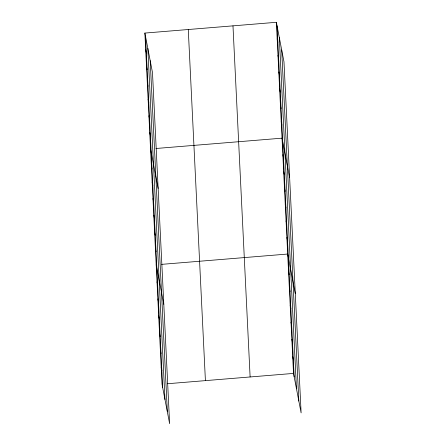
<?xml version="1.0" encoding="UTF-8"?>
<svg xmlns="http://www.w3.org/2000/svg" width="446" height="446" viewBox="0 0 446 446"><rect width="100%" height="100%" fill="white"/><g stroke="black" fill="none" stroke-linecap="round" stroke-linejoin="round"><path stroke-width="0.67" d="M144.878 33.071L152.487 72.586L169.631 423.7L162.021 384.184L144.878 33.071L276.369 22.3L283.979 61.816L301.122 412.929L293.513 373.413L276.369 22.3M155.961 148.496L282.028 138.165L289.638 177.686M161.619 264.361L287.681 254.036L295.291 293.552M167.445 383.738L293.513 373.413M277.178 38.852L277.852 42.359M277.986 55.404L278.661 58.911M278.795 71.957L279.469 75.463M279.603 88.509L280.278 92.015M280.411 105.061L281.086 108.568M281.22 121.613L281.894 125.12M282.836 154.717L283.511 158.224M283.645 171.27L284.319 174.776M284.448 187.822L285.128 191.328M285.256 204.374L285.931 207.881M286.064 220.926L286.739 224.433M286.873 237.484L287.547 240.985M288.517 271.09L289.192 274.591M289.348 288.144L290.023 291.645M290.179 305.198L290.853 308.699M291.015 322.252L291.69 325.753M291.846 339.306L292.52 342.807M292.676 356.36L293.351 359.861M145.686 49.623L146.36 53.13M146.494 66.175L147.169 69.682M147.303 82.727L147.977 86.234M148.111 99.28L148.786 102.786M148.919 115.832L149.594 119.338M149.728 132.384L150.402 135.891M150.536 148.936L158.146 188.457M151.345 165.488L152.019 168.995M152.153 182.04L152.827 185.547M152.961 198.593L153.636 202.099M153.77 215.145L154.444 218.651M154.578 231.697L155.253 235.204M155.386 248.249L156.061 251.756M156.195 264.801L163.805 304.323M157.025 281.855L157.7 285.362M157.856 298.909L158.531 302.416M158.692 315.969L159.367 319.47M159.523 333.023L160.198 336.524M160.354 350.077L161.028 353.578M161.19 367.13L161.865 370.632M281.694 49.935L298.831 401.043M279.335 37.687L296.473 388.8M277.044 25.807L294.187 376.915M232.979 25.857L250.117 376.965M188.273 29.514L205.411 380.628M150.202 60.706L167.339 411.814M147.843 48.458L164.987 399.571M145.552 36.578L162.695 387.685"/></g></svg>
